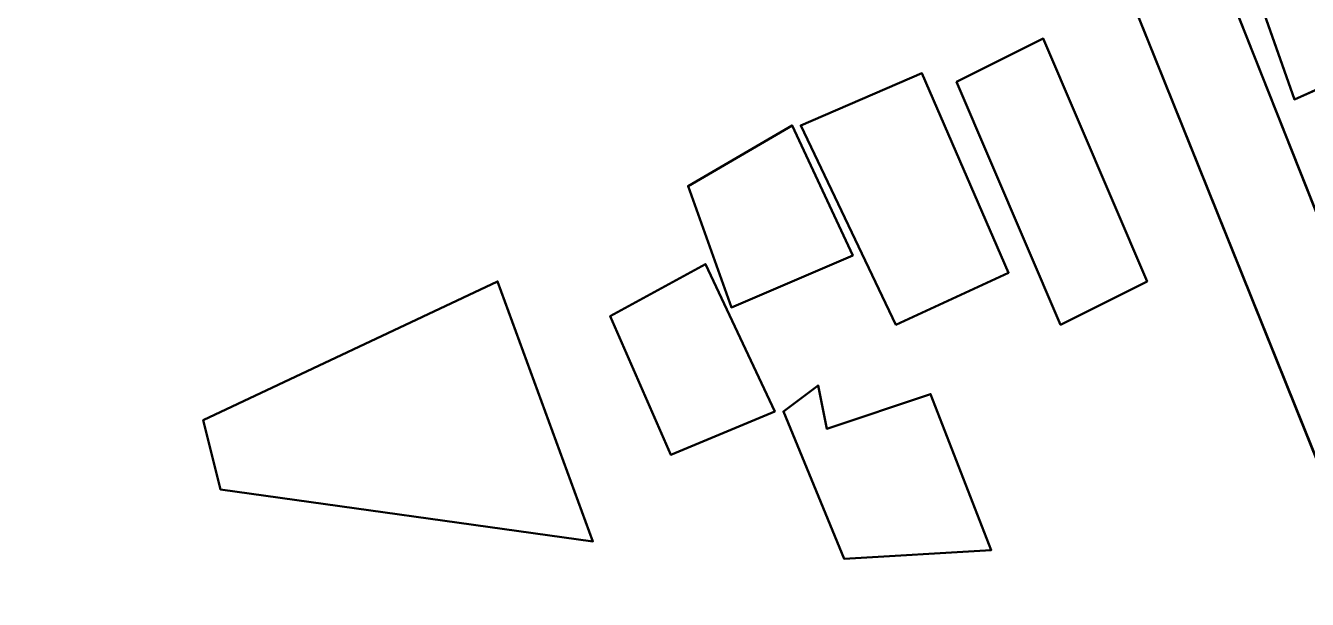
# Model space of a CAD drawing. Header units: metres. Extents: x -246 to 254, y -250 to 250.
# Drawn here: x -56.2 to 17.8, y -203.3 to -170.2 of the extents above; entities that cross this region are included whole.
import ezdxf

# ---------------------------------------------------------------- set-up
doc = ezdxf.new("R2010")
doc.units = ezdxf.units.M
doc.header["$LTSCALE"] = 5.08
doc.layers.add('一般', color=7, linetype='Continuous', lineweight=5)

# ---------------------------------------------------------------- blocks, each defined once
blk = doc.blocks.new('市街地地図 (3D)')
at = {"layer": '一般', "color": 31, "linetype": 'Continuous', "lineweight": 50}
for points, invisible_edges in [([(-12.5, -130.5, 3), (-9.5, -139, 3), (-5, -137, 3), (-8, -129, 3)], 8), ([(-12.5, -130.5), (-9.5, -139), (-5, -137), (-8, -129)], 8), ([(-38, -140.5, 4.8), (-32.5, -152, 4.8), (-26, -149, 4.8), (-31, -137.5, 4.8)], 8), ([(-38, -140.5), (-32.5, -152), (-26, -149), (-31, -137.5)], 8), ([(-44.5, -144, 6), (-42, -151, 6), (-35, -148, 6), (-38.5, -140.5, 6)], 8), ([(-44.5, -144), (-42, -151), (-35, -148), (-38.5, -140.5)], 8), ([(-49, -151.5, 6), (-45.5, -159.5, 6), (-39.5, -157, 6), (-43.5, -148.5, 6)], 8), ([(-49, -151.5), (-45.5, -159.5), (-39.5, -157), (-43.5, -148.5)], 8), ([(-72.5, -157.5, 21), (-71.5, -161.5, 21), (-50, -164.5, 21), (-55.5, -149.5, 21)], 8), ([(-72.5, -157.5), (-71.5, -161.5), (-50, -164.5), (-55.5, -149.5)], 8), ([(-39, -157, 3), (-37, -155.5, 3), (-36.5, -158, 3), (-39, -157, 3)], 12), ([(-39, -157), (-37, -155.5), (-36.5, -158), (-39, -157)], 12), ([(-35.5, -165.5, 3), (-36.5, -158, 3), (-30.5, -156, 3), (-35.5, -165.5, 3)], 13), ([(-35.5, -165.5), (-36.5, -158), (-30.5, -156), (-35.5, -165.5)], 13), ([(-30.5, -156, 3), (-27, -165, 3), (-35.5, -165.5, 3), (-30.5, -156, 3)], 12), ([(-30.5, -156), (-27, -165), (-35.5, -165.5), (-30.5, -156)], 12), ([(-35.5, -165.5, 3), (-39, -157, 3), (-36.5, -158, 3), (-35.5, -165.5, 3)], 14), ([(-35.5, -165.5), (-39, -157), (-36.5, -158), (-35.5, -165.5)], 14)]:
    blk.add_3dface(points, dxfattribs=dict(at, invisible_edges=invisible_edges))
for points in [[(-12.5, -130.5), (-12.5, -130.5, 3), (-9.5, -139, 3), (-9.5, -139)], [(-31, -137.5), (-31, -137.5, 4.8), (-38, -140.5, 4.8), (-38, -140.5)], [(-26, -149), (-26, -149, 4.8), (-31, -137.5, 4.8), (-31, -137.5)], [(-9.5, -139), (-9.5, -139, 3), (-5, -137, 3), (-5, -137)], [(-38.5, -140.5), (-38.5, -140.5, 6), (-44.5, -144, 6), (-44.5, -144)], [(-35, -148), (-35, -148, 6), (-38.5, -140.5, 6), (-38.5, -140.5)], [(-38, -140.5), (-38, -140.5, 4.8), (-32.5, -152, 4.8), (-32.5, -152)], [(-44.5, -144), (-44.5, -144, 6), (-42, -151, 6), (-42, -151)], [(-42, -151), (-42, -151, 6), (-35, -148, 6), (-35, -148)], [(-43.5, -148.5), (-43.5, -148.5, 6), (-49, -151.5, 6), (-49, -151.5)], [(-39.5, -157), (-39.5, -157, 6), (-43.5, -148.5, 6), (-43.5, -148.5)], [(-32.5, -152), (-32.5, -152, 4.8), (-26, -149, 4.8), (-26, -149)], [(-55.5, -149.5), (-55.5, -149.5, 21), (-72.5, -157.5, 21), (-72.5, -157.5)], [(-50, -164.5), (-50, -164.5, 21), (-55.5, -149.5, 21), (-55.5, -149.5)], [(-49, -151.5), (-49, -151.5, 6), (-45.5, -159.5, 6), (-45.5, -159.5)], [(-37, -155.5), (-37, -155.5, 3), (-39, -157, 3), (-39, -157)], [(-36.5, -158), (-36.5, -158, 3), (-37, -155.5, 3), (-37, -155.5)], [(-30.5, -156), (-30.5, -156, 3), (-36.5, -158, 3), (-36.5, -158)], [(-27, -165), (-27, -165, 3), (-30.5, -156, 3), (-30.5, -156)], [(-72.5, -157.5), (-72.5, -157.5, 21), (-71.5, -161.5, 21), (-71.5, -161.5)], [(-45.5, -159.5), (-45.5, -159.5, 6), (-39.5, -157, 6), (-39.5, -157)], [(-39, -157), (-39, -157, 3), (-35.5, -165.5, 3), (-35.5, -165.5)], [(-71.5, -161.5), (-71.5, -161.5, 21), (-50, -164.5, 21), (-50, -164.5)], [(-35.5, -165.5), (-35.5, -165.5, 3), (-27, -165, 3), (-27, -165)]]:
    blk.add_3dface(points, dxfattribs=at)
blk = doc.blocks.new('アーケイド (3D)')
at = {"layer": '一般', "color": 31, "linetype": 'Continuous', "lineweight": 50, "invisible_edges": 8}
for points in [[(-19, -133, 0.5), (-5.5, -166.5, 0.5), (-0.5, -165, 0.5), (-14, -131, 0.5)], [(-19, -133), (-5.5, -166.5), (-0.5, -165), (-14, -131)], [(-29, -138, 0.5), (-23, -152, 0.5), (-18, -149.5, 0.5), (-24, -135.5, 0.5)], [(-29, -138), (-23, -152), (-18, -149.5), (-24, -135.5)]]:
    blk.add_3dface(points, dxfattribs=at)
at = {"layer": '一般', "color": 31, "linetype": 'Continuous', "lineweight": 50}
for points in [[(-0.5, -165), (-0.5, -165, 0.5), (-14, -131, 0.5), (-14, -131)], [(-19, -133), (-19, -133, 0.5), (-5.5, -166.5, 0.5), (-5.5, -166.5)], [(-24, -135.5), (-24, -135.5, 0.5), (-29, -138, 0.5), (-29, -138)], [(-18, -149.5), (-18, -149.5, 0.5), (-24, -135.5, 0.5), (-24, -135.5)], [(-29, -138), (-29, -138, 0.5), (-23, -152, 0.5), (-23, -152)], [(-23, -152), (-23, -152, 0.5), (-18, -149.5, 0.5), (-18, -149.5)]]:
    blk.add_3dface(points, dxfattribs=at)
at = {"layer": '一般', "color": 1}
blk.add_blockref('市街地地図 (3D)', (0, 0), dxfattribs=at)
blk = doc.blocks.new('敷地 (3D)')
at = {"layer": '一般', "color": 19, "linetype": 'Continuous', "lineweight": 50}
for points in [[(-272.5, 285.5, 0.1), (227.5, 285.5, 0.1), (227.5, -214.5, 0.1), (-272.5, -214.5, 0.1)], [(-272.5, 285.5), (227.5, 285.5), (227.5, -214.5), (-272.5, -214.5)]]:
    blk.add_3dface(points, dxfattribs=at)
blk = doc.blocks.new('高層建築・集合住宅 (3D)')
at = {"layer": '一般', "color": 7}
for name, p in [('敷地 (3D)', (0, 0)), ('アーケイド (3D)', (0, 0, 2.4)), ('市街地地図 (3D)', (0, 0))]:
    blk.add_blockref(name, p, dxfattribs=at)
at = {"layer": '一般', "color": 1}
for name, p in [('アーケイド (3D)', (0, 0, 2.4)), ('市街地地図 (3D)', (0, 0)), ('アーケイド (3D)', (0, 0, 2.4)), ('市街地地図 (3D)', (0, 0))]:
    blk.add_blockref(name, p, dxfattribs=at)
at = {"layer": '一般', "color": 31}
for name, p in [('アーケイド (3D)', (0, 0, 2.4)), ('市街地地図 (3D)', (0, 0))]:
    blk.add_blockref(name, p, dxfattribs=at)

msp = doc.modelspace()

# ---------------------------------------------------------------- block references
at = {"layer": '一般', "color": 7}
for name, p in [('高層建築・集合住宅 (3D)', (26.5, -35.5)), ('アーケイド (3D)', (26.5, -35.5, 2.4)), ('市街地地図 (3D)', (26.5, -35.5))]:
    msp.add_blockref(name, p, dxfattribs=at)

doc.saveas('drawing.dxf')
